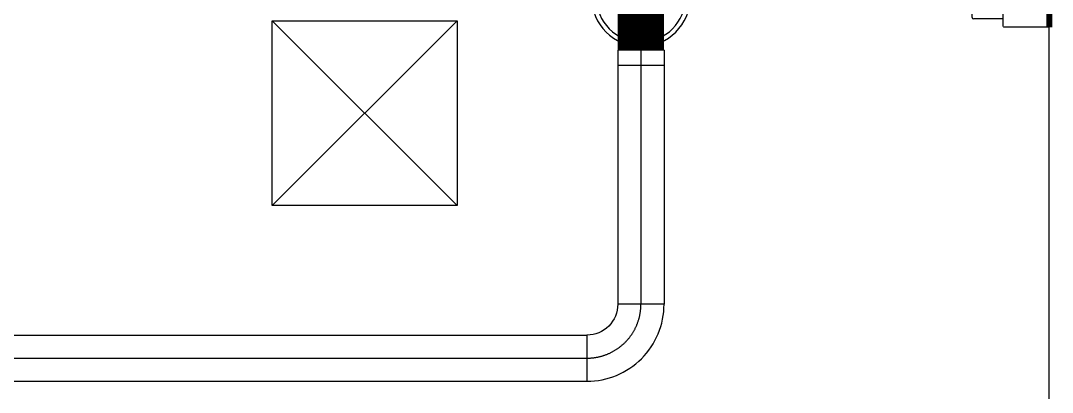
# Model space of a CAD drawing. Header units: millimetres. Extents: x 61566 to 667441, y 0 to 118800.
# Drawn here: x 446148 to 449495, y 58138 to 59346 of the extents above; entities that cross this region are included whole.
import ezdxf

# ---------------------------------------------------------------- set-up
doc = ezdxf.new("R2010")
doc.units = ezdxf.units.MM
doc.header["$LTSCALE"] = 200
doc.linetypes.add('CENTER', pattern=[50.8, 31.75, -6.35, 6.35, -6.35])
for name, color, linetype in [('DUCT', 7, 'Continuous'), ('LG-TEXT', 2, 'Continuous'), ('LG-환기', 2, 'Continuous'), ('환기(SA)', 3, 'Continuous'), ('환기유니트', 6, 'Continuous')]:
    doc.layers.add(name, color=color, linetype=linetype)

# ---------------------------------------------------------------- blocks, each defined once
blk = doc.blocks.new('A$C40B63A93')
at = {"color": 1}
for p, q in [((210, 420), (210, 0)), ((420, 210), (0, 210))]:
    blk.add_line(p, q, dxfattribs=at)
at = {"color": 0}
for radius in [160, 145, 75]:
    blk.add_circle((210, 210), radius, dxfattribs=at)
blk = doc.blocks.new('ELBOW_90_150')
at = {"layer": 'DUCT', "color": 0}
blk.add_lwpolyline([(175, 250, 0.414214), (-75, 0), (75, 0, -0.414214), (175, 100), (175, 250)], format="xyb", dxfattribs=at)
at = {"layer": 'DUCT', "color": 1, "linetype": 'CENTER'}
blk.add_arc((175, 0), 175, 90, 180, dxfattribs=at)
blk = doc.blocks.new('상업용 프리미엄환기 800~1000CMH')
at = {"layer": 'LG-환기', "color": 5}
for p, q in [((220.7, 1411.1), (820.7, 2011.1)), ((820.7, 1411.1), (220.7, 2011.1))]:
    blk.add_line(p, q, dxfattribs=at)
at = {"layer": 'LG-환기', "color": 7}
blk.add_lwpolyline([(220.7, 2011.1), (820.7, 2011.1), (820.7, 1411.1), (220.7, 1411.1)], close=True, dxfattribs=at)
blk = doc.blocks.new('A$C3E546C15')
at = {"color": 0}
for p, q in [((0, 32), (0, 268)), ((100, 273), (5, 273)), ((100, 27), (5, 27))]:
    blk.add_line(p, q, dxfattribs=at)
at = {"color": 0, "const_width": 20}
blk.add_lwpolyline([(250, 0), (250, 300)], dxfattribs=at)
at = {"color": 0}
blk.add_lwpolyline([(250, 0), (105, 0, -0.414214), (100, 5), (100, 295, -0.414214), (105, 300), (250, 300)], format="xyb", close=True, dxfattribs=at)
for centre, start, end in [((5, 268), 90, 180), ((5, 32), 180, 270)]:
    blk.add_arc(centre, 5, start, end, dxfattribs=at)

msp = doc.modelspace()

# ---------------------------------------------------------------- linework, layer by layer
at = {"layer": 'LG-TEXT', "linetype": 'ByBlock', "lineweight": -2}
msp.add_polyline3d([(449485, 56572.1, 0), (449485, 67197.8, 0)], dxfattribs=at)
at = {"layer": '환기(SA)'}
for p, q in [((448085.4, 59249.6), (448085.4, 58424.7)), ((448235.4, 59249.6), (448085.4, 59249.6)), ((448235.4, 59249.6), (448235.4, 58424.7)), ((448235.4, 59199.6), (448085.4, 59199.6)), ((445853.5, 58324.7), (447985.4, 58324.7)), ((445853.5, 58174.7), (447985.4, 58174.7))]:
    msp.add_line(p, q, dxfattribs=at)
at = {"layer": '환기(SA)', "color": 1, "linetype": 'CENTER'}
for p, q in [((448160.4, 59249.6), (448160.4, 58424.7)), ((444225.9, 58249.7), (447985.4, 58249.7))]:
    msp.add_line(p, q, dxfattribs=at)
at = {"layer": '환기(SA)', "const_width": 150}
msp.add_lwpolyline([(448160.4, 59249.6), (448160.4, 59421.7)], dxfattribs=at)

# ---------------------------------------------------------------- block references
at = {"layer": 'DUCT', "color": 7}
msp.add_blockref('A$C3E546C15', (449235, 59324.2), dxfattribs=at)
at = {"layer": '환기(SA)', "xscale": -1}
msp.add_blockref('A$C40B63A93', (448370.4, 59211.7), dxfattribs=at)
at = {"layer": '환기(SA)', "rotation": 180}
msp.add_blockref('ELBOW_90_150', (448160.4, 58424.7), dxfattribs=at)
at = {"layer": '환기유니트', "rotation": 180}
msp.add_blockref('상업용 프리미엄환기 800~1000CMH', (447784.6, 60756), dxfattribs=at)

doc.saveas('drawing.dxf')
